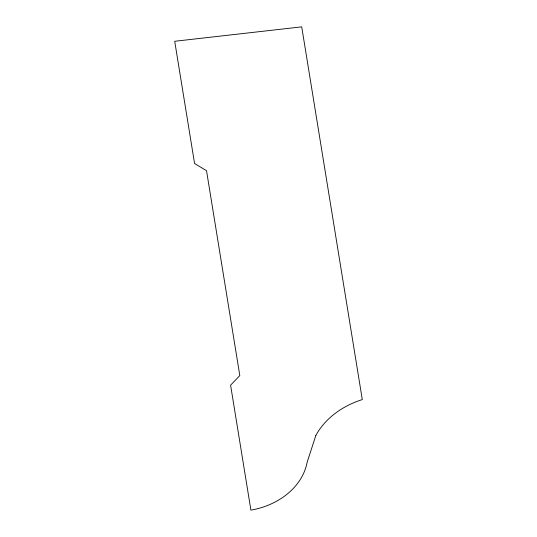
<?xml version="1.0" encoding="UTF-8"?>
<svg xmlns="http://www.w3.org/2000/svg" width="537" height="537" viewBox="0 0 537 537"><rect width="100%" height="100%" fill="white"/><g stroke="black" fill="none" stroke-linecap="round" stroke-linejoin="round"><path stroke-width="0.81" d="M315.816 435.527L307.097 462.424A71.596 56.727 -1.8 0 1 250.907 510.15L230.595 385.157L239.817 375.578L206.517 170.692L194.575 163.517L174.706 41.275L301.713 26.85L362.294 399.595A82.873 65.655 -1.8 0 0 315.816 435.527"/></g></svg>
